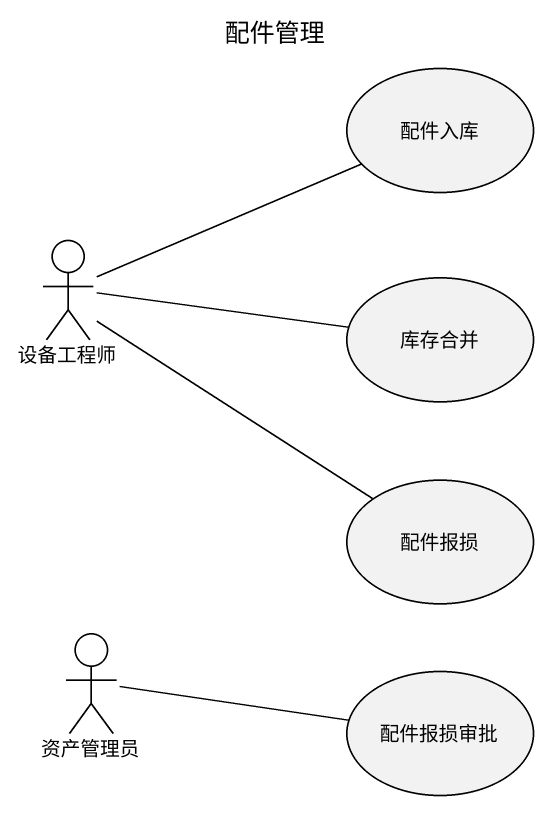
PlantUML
@startuml
title 配件管理
usecase 配件入库
actor 设备工程师
usecase 库存合并
usecase 配件报损
actor 资产管理员
usecase 配件报损审批
设备工程师 -right- 配件入库
设备工程师 -right- 库存合并
设备工程师 -right- 配件报损
资产管理员 -right- 配件报损审批
@enduml
